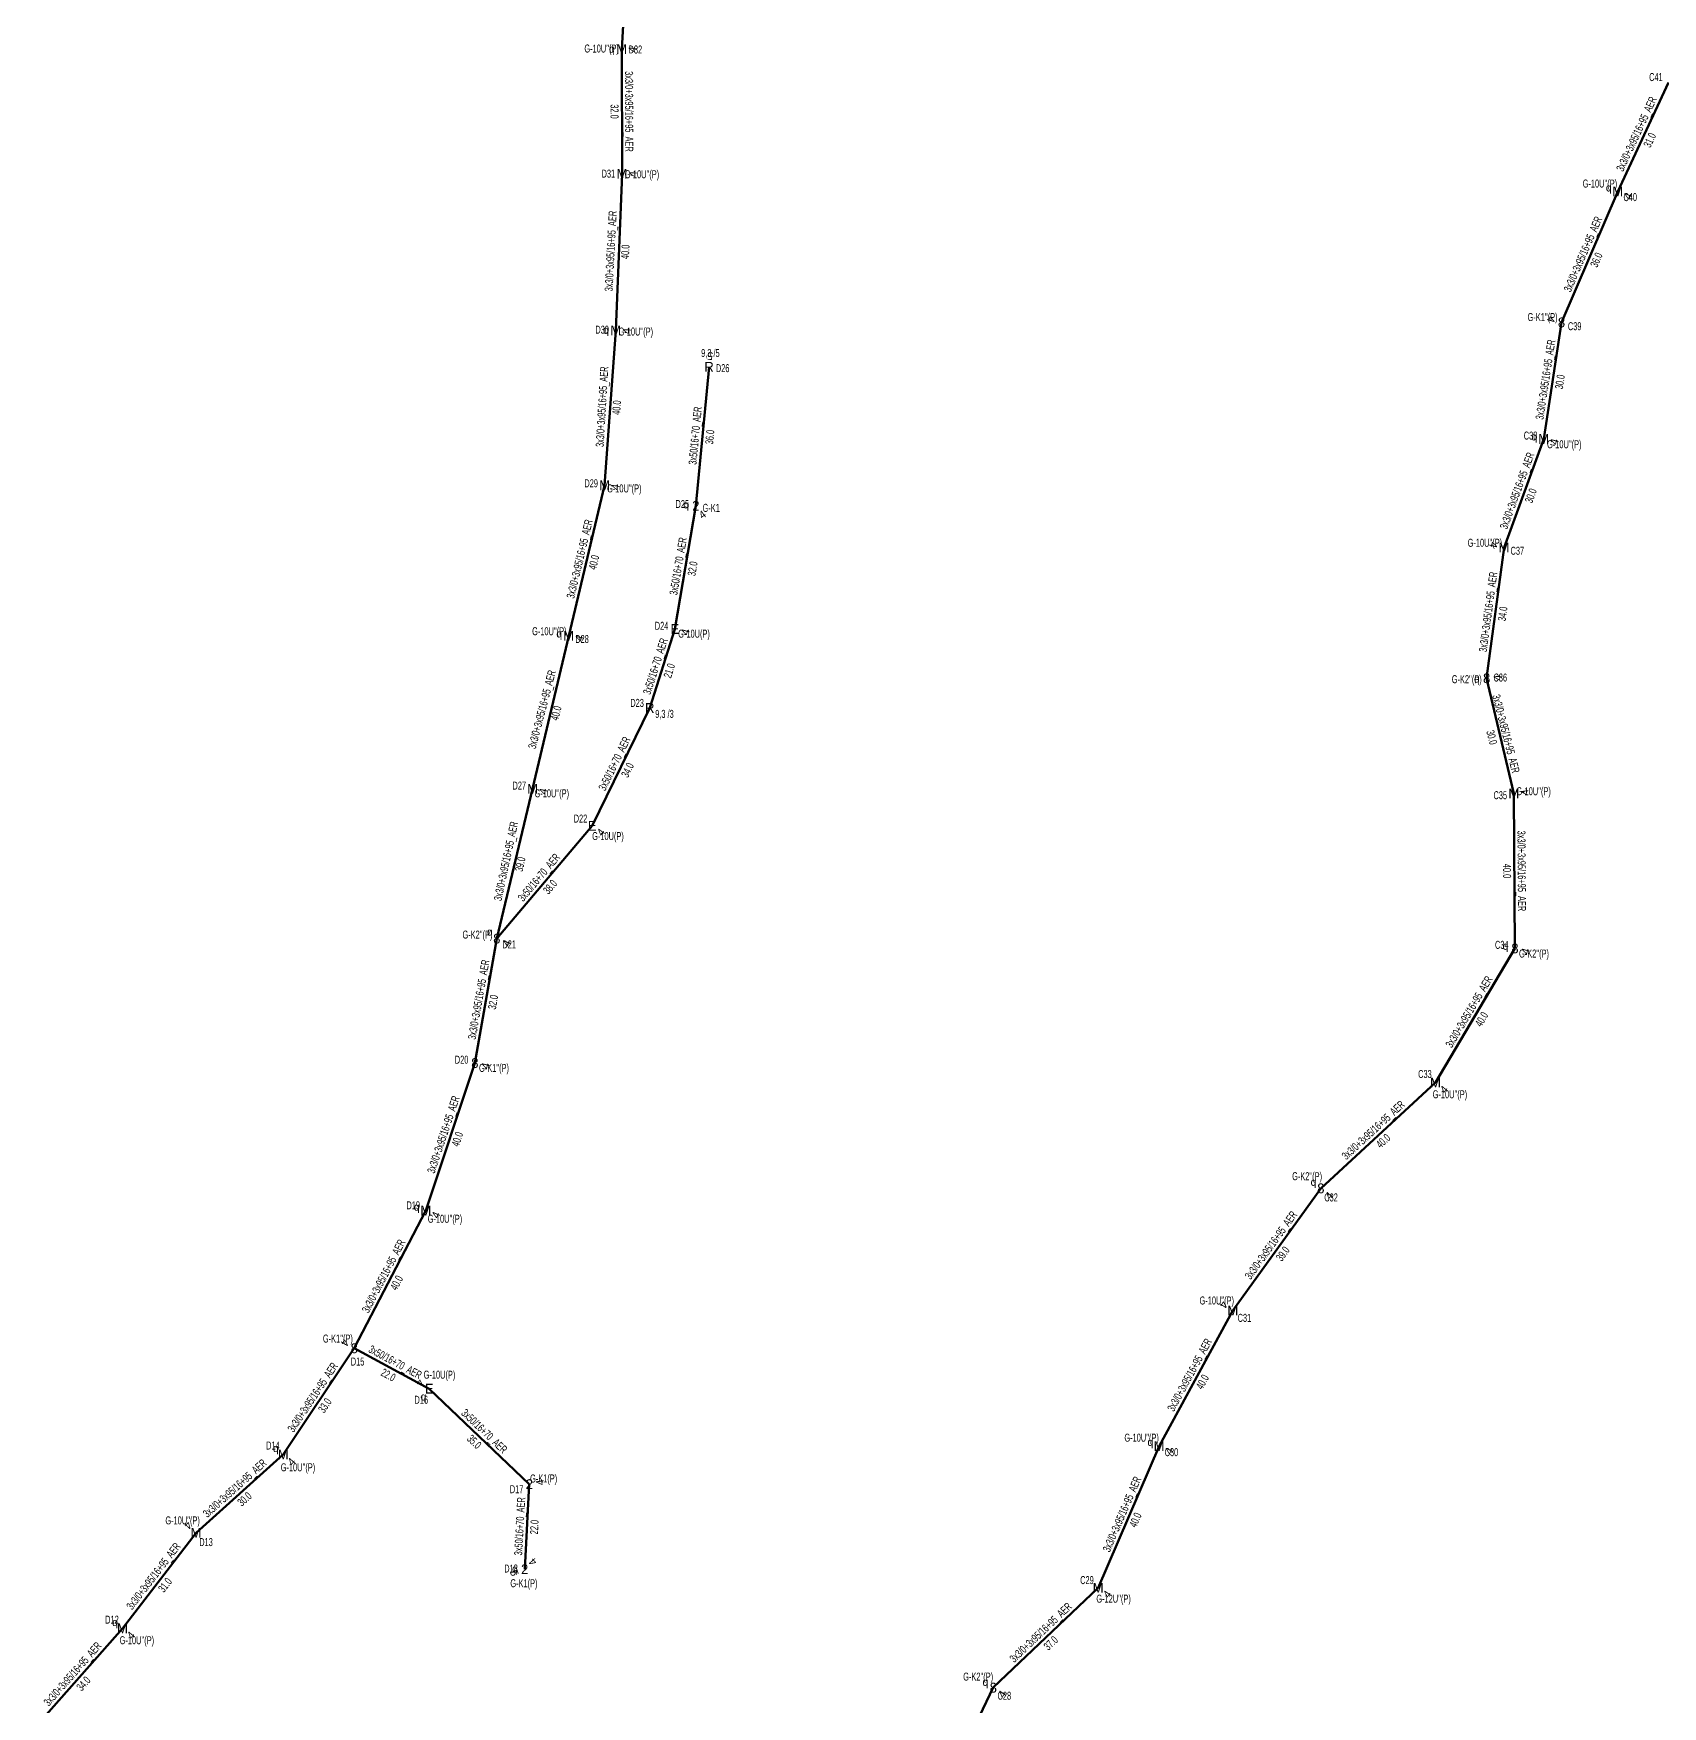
# Model space of a CAD drawing. Header units: millimetres. Extents: x 367507 to 373457, y 4068694 to 4074327.
# Drawn here: x 370485.5 to 370902.8, y 4071094.4 to 4071522.9 of the extents above; entities that cross this region are included whole.
import ezdxf
from ezdxf.enums import TextEntityAlignment as Align

# ---------------------------------------------------------------- set-up
doc = ezdxf.new("R2010")
doc.units = ezdxf.units.MM
for name, color, linetype, lineweight in [('DIREK_AG_MEVCUT', 120, 'Continuous', 25), ('DIREK_AG_YENI', 108, 'Continuous', 25), ('DIREK_OG_YENI', 10, 'Continuous', 25), ('HAT_AG_HAVAI_YENI', 3, 'Continuous', 50), ('HAT_OG_HAVAI_YENI', 1, 'Continuous', 70)]:
    doc.layers.add(name, color=color, linetype=linetype, lineweight=lineweight)
doc.styles.add('Direk', font='B_CAD')
doc.styles.get("Standard").update_dxf_attribs({"font": 'Arial'})

msp = doc.modelspace()

# ---------------------------------------------------------------- linework, layer by layer
at = {"layer": 'HAT_AG_HAVAI_YENI'}
for p, q in [((370658.54, 4071437.49), (370655.150816, 4071401.899447)), ((370649.768, 4071370.342), (370655.150816, 4071401.899447)), ((370643.349435, 4071350.116193), (370649.768, 4071370.342)), ((370643.349435, 4071350.116193), (370628.581, 4071319.964)), ((370604.169, 4071291.05), (370628.581, 4071319.964)), ((370567.655, 4071186.124), (370586.868, 4071175.771)), ((370586.868, 4071175.771), (370612.486, 4071151.324)), ((370612.486, 4071151.324), (370611.299, 4071129.527))]:
    msp.add_line(p, q, dxfattribs=at)
at = {"layer": 'HAT_OG_HAVAI_YENI'}
for p, q in [((370636.16, 4071518.872), (370637.949136, 4071548.557561)), ((370636.236, 4071486.914), (370636.16, 4071518.872)), ((370891.309, 4071482.392), (370904.290817, 4071510.306806)), ((370634.636, 4071446.818), (370636.236, 4071486.914)), ((370876.908, 4071448.856), (370891.309, 4071482.392)), ((370631.79, 4071407.132), (370634.636, 4071446.818)), ((370872.358, 4071419.02), (370876.908, 4071448.856)), ((370862.194, 4071391.226), (370872.358, 4071419.02)), ((370622.585, 4071368.592), (370631.79, 4071407.132)), ((370857.727, 4071357.739), (370862.194, 4071391.226)), ((370613.327848, 4071329.427821), (370622.585, 4071368.592)), ((370864.699, 4071328.195), (370857.727, 4071357.739)), ((370604.169, 4071291.05), (370613.327848, 4071329.427821)), ((370864.98, 4071288.54), (370864.699, 4071328.195)), ((370598.54, 4071259.176), (370604.169, 4071291.05)), ((370844.632, 4071254.166), (370864.98, 4071288.54)), ((370585.973157, 4071221.378043), (370598.54, 4071259.176)), ((370815.252, 4071227.081), (370844.632, 4071254.166)), ((370792.711, 4071195.779), (370815.252, 4071227.081)), ((370567.655, 4071186.124), (370585.973157, 4071221.378043)), ((370773.828, 4071161.047), (370792.711, 4071195.779)), ((370549.448, 4071158.921), (370567.655, 4071186.124)), ((370527.108, 4071138.863), (370549.448, 4071158.921)), ((370758.209, 4071124.748), (370773.828, 4071161.047)), ((370508.279, 4071114.386), (370527.108, 4071138.863)), ((370731.35, 4071099.2), (370758.209, 4071124.748)), ((370485.466, 4071088.558), (370508.279, 4071114.386)), ((370713.92, 4071063.058), (370731.35, 4071099.2))]:
    msp.add_line(p, q, dxfattribs=at)

# ---------------------------------------------------------------- texts
at = {"layer": 'DIREK_AG_MEVCUT', "linetype": 'ByBlock', "width": 0.53}
for s, p in [('9,3 /5', (370658.877216, 4071441.031184)), ('D26', (370662.024238, 4071437.158206)), ('D23', (370640.100893, 4071351.418874)), ('9,3 /3', (370647.114303, 4071348.606463))]:
    msp.add_text(s, height=2.05, dxfattribs=at).set_placement(p, align=Align.MIDDLE_CENTER)
at = {"layer": 'DIREK_AG_MEVCUT', "color": 32, "style": 'Direk'}
msp.add_text('5', height=2, rotation=534.560295, dxfattribs=at).set_placement((370658.805435, 4071440.27739), align=Align.MIDDLE_CENTER)
at = {"layer": 'DIREK_AG_MEVCUT', "linetype": 'ByBlock', "style": 'Direk'}
for p in [(370658.54, 4071437.49), (370643.349435, 4071350.116193)]:
    msp.add_text('R', height=2.5, dxfattribs=at).set_placement(p, align=Align.MIDDLE_CENTER)
at = {"layer": 'DIREK_AG_YENI', "width": 0.53}
for s, p in [('D25', (370651.681238, 4071402.35991)), ('G-K1', (370659.09346, 4071401.376201)), ('D24', (370646.366759, 4071371.167565)), ('G-10U(P)', (370654.684977, 4071369.148529)), ('D22', (370625.596504, 4071321.792328)), ('G-10U(P)', (370632.637327, 4071317.316194)), ('G-10U(P)', (370589.480125, 4071179.367714)), ('D16', (370584.811288, 4071172.939051)), ('G-K1(P)', (370616.156056, 4071152.777923)), ('D17', (370609.232039, 4071150.034917)), ('D18', (370607.804178, 4071129.717318)), ('G-K1(P)', (370611.103937, 4071125.945031))]:
    msp.add_text(s, height=2.05, dxfattribs=at).set_placement(p, align=Align.MIDDLE_CENTER)
at = {"layer": 'DIREK_AG_YENI', "color": 4, "style": 'Direk'}
for p in [(370652.672546, 4071402.228349), (370585.39892, 4071173.748179), (370608.802699, 4071129.662941)]:
    msp.add_text('q', height=2, dxfattribs=at).set_placement(p, align=Align.MIDDLE_CENTER)
at = {"layer": 'DIREK_AG_YENI', "style": 'Direk'}
for s, p in [('2', (370655.150816, 4071401.899447)), ('E', (370649.768, 4071370.342)), ('E', (370628.581, 4071319.964)), ('E', (370586.868, 4071175.771)), ('2', (370612.486, 4071151.324)), ('2', (370611.299, 4071129.527))]:
    msp.add_text(s, height=2.5, dxfattribs=at).set_placement(p, align=Align.MIDDLE_CENTER)
at = {"layer": 'DIREK_AG_YENI', "color": 32, "style": 'Direk'}
for s, rotation, p in [('4', 396.380153, (370656.811609, 4071399.645169)), ('4', 434.375084, (370652.464527, 4071369.587852)), ('4', 413.345416, (370630.827298, 4071318.29243)), ('4', 237.846336, (370584.497453, 4071177.261137)), ('4', 459.247162, (370615.249612, 4071151.773942)), ('4', 491.882922, (370613.38363, 4071131.39631)), ('5', 289.382922, (370608.657699, 4071128.597736))]:
    msp.add_text(s, height=2, rotation=rotation, dxfattribs=at).set_placement(p, align=Align.MIDDLE_CENTER)
at = {"layer": 'DIREK_OG_YENI', "width": 0.53}
for s, p in [("G-10U''(P)", (370631.011299, 4071519.020887)), ('D32', (370639.658538, 4071518.770831)), ('C41', (370901.083429, 4071511.707755)), ('D31', (370632.736615, 4071486.97963)), ("G-10U''(P)", (370641.341838, 4071486.818242)), ("G-10U''(P)", (370886.737452, 4071484.436017)), ('C40', (370894.504163, 4071480.963388)), ("G-K1''(P)", (370872.057242, 4071450.24283)), ('D30', (370631.141435, 4071447.012978)), ("G-10U''(P)", (370639.776983, 4071446.531161)), ('C39', (370880.273169, 4071447.893899)), ('C38', (370868.967639, 4071419.889166)), ("G-10U''(P)", (370877.614469, 4071417.672431)), ('D29', (370628.330897, 4071407.665484)), ("G-10U''(P)", (370636.818786, 4071406.35643)), ("G-10U''(P)", (370857.280622, 4071392.436711)), ('C37', (370865.592349, 4071390.388609)), ("G-10U''(P)", (370617.616516, 4071369.772536)), ('D28', (370625.990198, 4071367.782908)), ("G-K2''(P)", (370852.628225, 4071357.486059)), ('C36', (370861.222701, 4071357.912415)), ('D27', (370609.922576, 4071330.236602)), ("G-10U''(P)", (370618.254326, 4071328.257741)), ("G-10U''(P)", (370869.758285, 4071328.802051)), ('C35', (370861.223926, 4071327.778035)), ("G-K2''(P)", (370599.201232, 4071292.080485)), ('D21', (370607.338626, 4071289.565591)), ('C34', (370861.600987, 4071289.452291)), ("G-K2''(P)", (370869.856849, 4071287.223313)), ('D20', (370595.146985, 4071260.03475)), ("G-K1''(P)", (370603.44329, 4071257.935009)), ('C33', (370841.911053, 4071256.367465)), ("G-10U''(P)", (370848.324184, 4071251.178727)), ("G-K2''(P)", (370811.732149, 4071230.199795)), ('D19', (370582.74957, 4071222.741306)), ('C32', (370817.871611, 4071224.759871)), ("G-10U''(P)", (370590.883778, 4071219.301331)), ("G-10U''(P)", (370788.595453, 4071198.365189)), ('C31', (370795.674463, 4071193.916774)), ("G-K1''(P)", (370563.453221, 4071188.611451)), ('D15', (370568.498389, 4071182.727134)), ('D14', (370546.80402, 4071161.214331)), ("G-10U''(P)", (370769.343446, 4071163.225236)), ('C30', (370776.976272, 4071159.517822)), ("G-10U''(P)", (370553.22689, 4071155.643273)), ("G-10U''(P)", (370523.676538, 4071142.043366)), ('D13', (370529.675011, 4071136.483829)), ('C29', (370755.336977, 4071126.748371)), ("G-12U''(P)", (370762.163107, 4071121.993956)), ('D12', (370505.57875, 4071116.612803)), ("G-10U''(P)", (370511.962268, 4071111.348536)), ("G-K2''(P)", (370727.47225, 4071102.026634)), ('C28', (370734.178336, 4071097.138322))]:
    msp.add_text(s, height=2.05, dxfattribs=at).set_placement(p, align=Align.MIDDLE_CENTER)
at = {"layer": 'DIREK_OG_YENI', "color": 4, "style": 'Direk'}
for p in [(370633.661045, 4071518.944263), (370889.02674, 4071483.412437), (370632.139882, 4071446.95727), (370869.936313, 4071419.640833), (370620.152716, 4071369.169923), (370855.230071, 4071357.615132), (370602.401233, 4071292.817767), (370862.56642, 4071289.191636), (370813.38085, 4071228.738949), (370583.670595, 4071222.351802), (370771.579234, 4071162.13927), (370547.559443, 4071160.559094), (370506.35025, 4071115.976574), (370729.32976, 4071100.672627)]:
    msp.add_text('q', height=2, dxfattribs=at).set_placement(p, align=Align.MIDDLE_CENTER)
at = {"layer": 'DIREK_OG_YENI', "style": 'Direk'}
for s, p in [('M', (370636.16, 4071518.872)), ('M', (370636.236, 4071486.914)), ('M', (370891.309, 4071482.392)), ('8', (370876.908, 4071448.856)), ('M', (370634.636, 4071446.818)), ('M', (370872.358, 4071419.02)), ('M', (370631.79, 4071407.132)), ('M', (370862.194, 4071391.226)), ('M', (370622.585, 4071368.592)), ('8', (370857.727, 4071357.739)), ('M', (370613.327848, 4071329.427821)), ('M', (370864.699, 4071328.195)), ('8', (370604.169, 4071291.05)), ('8', (370864.98, 4071288.54)), ('8', (370598.54, 4071259.176)), ('M', (370844.632, 4071254.166)), ('8', (370815.252, 4071227.081)), ('M', (370585.973157, 4071221.378043)), ('M', (370792.711, 4071195.779)), ('8', (370567.655, 4071186.124)), ('M', (370773.828, 4071161.047)), ('M', (370549.448, 4071158.921)), ('M', (370527.108, 4071138.863)), ('M', (370758.209, 4071124.748)), ('M', (370508.279, 4071114.386)), ('8', (370731.35, 4071099.2))]:
    msp.add_text(s, height=2.5, dxfattribs=at).set_placement(p, align=Align.MIDDLE_CENTER)
at = {"layer": 'DIREK_OG_YENI', "color": 32, "style": 'Direk'}
for rotation, p in [(448.343618, (370638.95883, 4071518.791065)), (448.925562, (370639.035508, 4071486.861496)), (425.909772, (370893.865131, 4071481.249111)), (254.044784, (370874.215865, 4071449.625681)), (446.806521, (370637.431652, 4071446.662018)), (435.621098, (370875.070289, 4071418.324667)), (441.232575, (370634.557283, 4071406.705213)), (256.15745, (370859.475321, 4071391.895913)), (436.634089, (370625.309158, 4071367.944727)), (92.840007, (370860.523561, 4071357.877732)), (436.639327, (370616.052065, 4071328.780797)), (96.842064, (370867.479059, 4071328.528572)), (424.905221, (370606.704701, 4071289.862473)), (434.891102, (370867.68321, 4071287.810168)), (435.797054, (370601.254412, 4071258.489)), (411.02436, (370846.808758, 4071252.404828)), (408.457168, (370817.347688, 4071225.224097)), (427.07639, (370588.552027, 4071220.287434)), (237.85495, (370790.340229, 4071197.268781)), (239.374485, (370565.245557, 4071187.550389)), (409.062342, (370551.563184, 4071157.086335)), (424.09324, (370776.346617, 4071159.823658)), (227.174871, (370525.054391, 4071140.766337)), (415.142702, (370760.506619, 4071123.147704)), (410.488771, (370510.4392, 4071112.604558)), (413.910322, (370733.612669, 4071097.550658))]:
    msp.add_text('4', height=2, rotation=rotation, dxfattribs=at).set_placement(p, align=Align.MIDDLE_CENTER)
at = {"layer": 'HAT_AG_HAVAI_YENI', "lineweight": 30, "width": 0.53}
for rotation, p in [(444.560295, (370655.999236, 4071419.775302, 185327.575408)), (80.320106, (370651.62151, 4071386.263645, 185327.575408)), (72.393408, (370645.748535, 4071360.486204, 185324.884)), (423.904555, (370635.201864, 4071335.413984, 185314.2905)), (49.825702, (370615.725527, 4071306.055348, 185314.2905)), (331.681819, (370577.664712, 4071181.695778, 185293.434)), (316.339881, (370600.263822, 4071164.162431, 185306.243)), (446.882921, (370611.043758, 4071140.47172, 185305.6495))]:
    msp.add_text('3x50/16+70_AER', height=2.05, rotation=rotation, dxfattribs=at).set_placement(p, align=Align.CENTER)
for s, rotation, p in [('36.0', 444.560295, (370657.69158, 4071419.614145, 185327.575408)), ('32.0', 80.320106, (370653.297306, 4071385.977801, 185327.575408)), ('21.0', 72.393408, (370647.3689, 4071359.971989, 185324.884)), ('34.0', 423.904555, (370636.728571, 4071334.666209, 185314.2905)), ('38.0', 49.825702, (370617.024473, 4071304.958652, 185314.2905)), ('22.0', 331.681819, (370576.858288, 4071180.199222, 185293.434)), ('35.0', 316.339881, (370599.090178, 4071162.932569, 185306.243)), ('22.0', 446.882921, (370612.741242, 4071140.37928, 185305.6495))]:
    msp.add_text(s, height=2.05, rotation=rotation, dxfattribs=at).set_placement(p, align=Align.TOP_CENTER)
at = {"layer": 'HAT_OG_HAVAI_YENI', "lineweight": 30, "width": 0.53}
for rotation, p in [(270.136256, (370637.047998, 4071502.895021, 185318.08)), (65.059154, (370897.029177, 4071496.707833, 185452.145409)), (87.019554, (370634.352678, 4071467.097883)), (66.760389, (370883.327467, 4071465.959391, 185445.6545)), (81.32918, (370873.792715, 4071434.066144, 185438.454)), (86.603697, (370632.130238, 4071427.213038)), (69.913017, (370866.477704, 4071405.414929, 185436.179)), (76.566977, (370626.360754, 4071388.059462, 185315.895)), (82.401882, (370859.117963, 4071374.59489, 185431.097)), (75.333748, (370616.70686, 4071349.489646)), (284.417772, (370861.702132, 4071343.266992)), (77.951842, (370607.490066, 4071310.680574)), (270.405998, (370865.689479, 4071308.373523, 185432.3495)), (79.98474, (370600.517453, 4071275.260824, 185302.0845)), (59.376205, (370854.074549, 4071271.785989, 185432.49)), (71.609369, (370591.44999, 4071240.545192, 185299.27)), (42.672514, (370829.365864, 4071241.248454, 185422.316)), (54.241821, (370803.291733, 4071211.926711, 185407.626)), (62.543411, (370576.059822, 4071204.142937, 185292.986579)), (61.468078, (370782.522732, 4071178.819001, 185396.3555)), (56.205558, (370557.845117, 4071172.995283, 185283.8275)), (41.919125, (370537.710131, 4071149.524475, 185274.724)), (66.718403, (370765.237713, 4071143.233463, 185386.914)), (52.430616, (370517.019777, 4071127.142763, 185263.554)), (43.567002, (370744.193678, 4071112.589884, 185379.1045)), (48.546926, (370496.235427, 4071102.034705, 185254.1395))]:
    msp.add_text('3x3/0+3x95/16+95_AER', height=2.05, rotation=rotation, dxfattribs=at).set_placement(p, align=Align.CENTER)
for s, rotation, p in [('32.0', 270.136256, (370635.348002, 4071502.890979, 185318.08)), ('31.0', 65.059154, (370898.570641, 4071495.990973, 185452.145409)), ('40.0', 87.019554, (370636.050379, 4071467.009492)), ('36.0', 66.760389, (370884.889533, 4071465.288609, 185445.6545)), ('30.0', 81.32918, (370875.473285, 4071433.809856, 185438.454)), ('40.0', 86.603697, (370633.827252, 4071427.112327)), ('30.0', 69.913017, (370868.074296, 4071404.831071, 185436.179)), ('40.0', 76.566977, (370628.014246, 4071387.664538, 185315.895)), ('34.0', 82.401882, (370860.803037, 4071374.37011, 185431.097)), ('40.0', 75.333748, (370618.351469, 4071349.059226)), ('30.0', 284.417772, (370860.055672, 4071342.843709)), ('39.0', 77.951842, (370609.152619, 4071310.325726)), ('40.0', 270.405998, (370863.989521, 4071308.361477, 185432.3495)), ('32.0', 79.98474, (370602.191547, 4071274.965176, 185302.0845)), ('40.0', 59.376205, (370855.537451, 4071270.920011, 185432.49)), ('40.0', 71.609369, (370593.063167, 4071240.008852, 185299.27)), ('40.0', 42.672514, (370830.518136, 4071239.998546, 185422.316)), ('39.0', 54.241821, (370804.671267, 4071210.933289, 185407.626)), ('40.0', 62.543411, (370577.568335, 4071203.359107, 185292.986579)), ('40.0', 61.468078, (370784.016268, 4071178.006999, 185396.3555)), ('33.0', 56.205558, (370559.257883, 4071172.049717, 185283.8275)), ('30.0', 41.919125, (370538.845869, 4071148.259525, 185274.724)), ('40.0', 66.718403, (370766.799287, 4071142.561537, 185386.914)), ('31.0', 52.430616, (370518.367223, 4071126.106237, 185263.554)), ('37.0', 43.567002, (370745.365322, 4071111.358116, 185379.1045)), ('34.0', 48.546926, (370497.509573, 4071100.909295, 185254.1395))]:
    msp.add_text(s, height=2.05, rotation=rotation, dxfattribs=at).set_placement(p, align=Align.TOP_CENTER)

doc.saveas('drawing.dxf')
